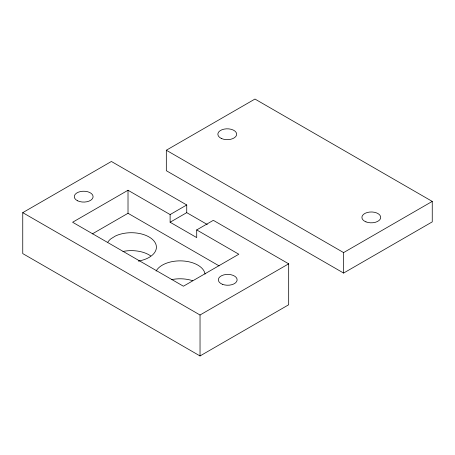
<?xml version="1.0" encoding="UTF-8"?>
<svg xmlns="http://www.w3.org/2000/svg" width="455" height="455" viewBox="0 0 455 455"><rect width="100%" height="100%" fill="white"/><g stroke="black" fill="none" stroke-linecap="round" stroke-linejoin="round"><path stroke-width="0.68" d="M196.714 229.923L238.818 254.231L183.416 286.218L72.612 222.245L128.014 190.258L170.119 214.567L170.119 222.245L196.714 237.595L196.714 229.923L213.332 220.328L288.68 263.826L288.68 304.77L200.035 355.947L22.75 253.594L22.75 212.65L111.395 161.474L186.738 204.972L186.738 212.65L207.287 224.514M166.32 150.23L254.965 99.053L432.25 201.406L432.25 221.881L343.605 273.057L166.32 170.705L166.32 150.23L343.605 252.588L432.25 201.406M92.308 233.904L128.014 213.287L219.117 265.891M170.119 214.567L186.738 204.972M170.119 222.245L186.738 212.65M22.75 212.65L200.035 315.002L288.68 263.826M343.605 252.588L343.605 273.057M200.035 315.002L200.035 355.947M128.014 190.258L128.014 213.287M171.524 279.649A25.07 14.475 0 0 1 192.63 280.718M122.958 251.461A25.07 14.475 0 0 1 150.679 255.898M156.133 271.078A25.07 14.475 0 0 1 182.745 260.948A25.07 14.475 0 0 1 205.069 274.086M138.32 261.096A25.07 14.475 0 0 0 153.506 240.433A25.07 14.475 0 0 0 115.388 236.026L110.923 238.79A25.07 14.475 0 0 0 107.852 242.128M77.674 200.826A9.401 5.426 0 0 0 92.956 197.578A9.401 5.426 0 0 0 80.444 191.561A9.401 5.426 0 0 0 77.674 200.826M222.393 284.284A9.401 5.426 0 0 0 237.106 280.257A9.401 5.426 0 0 0 223.706 274.917A9.401 5.426 0 0 0 222.393 284.284M221.244 138.405A9.401 5.426 0 0 0 236.526 135.163A9.401 5.426 0 0 0 224.019 129.14A9.401 5.426 0 0 0 221.244 138.405M365.962 221.869A9.401 5.426 0 0 0 380.681 217.837A9.401 5.426 0 0 0 367.282 212.496A9.401 5.426 0 0 0 365.962 221.869"/></g></svg>
